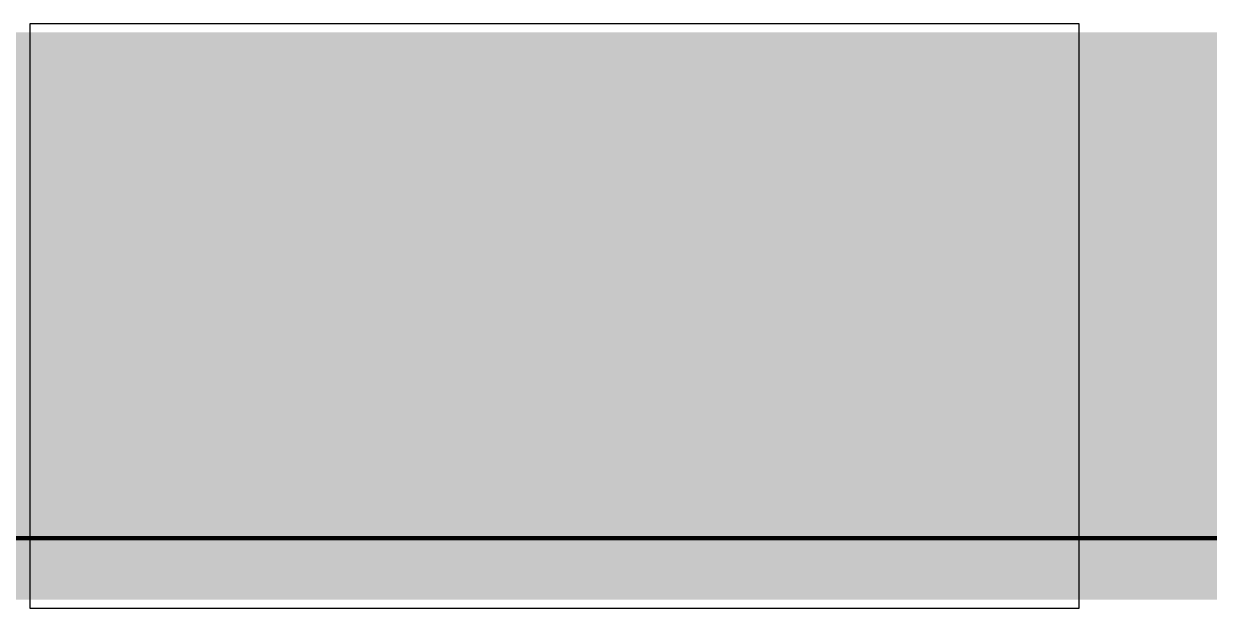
# Model space of a CAD drawing. Header units: inches. Extents: x -6 to 5433, y -4 to 5447.
# Drawn here: x 8.763 to 12.219, y 31.091 to 32.795 of the extents above; entities that cross this region are included whole.
import ezdxf

# ---------------------------------------------------------------- set-up
doc = ezdxf.new("R2010")
doc.units = ezdxf.units.IN
for name, color, linetype in [('Mechanical 4', 56, 'Continuous'), ('Top Layer', 1, 'Continuous'), ('Top Paste', 8, 'Continuous'), ('Top Solder', 216, 'Continuous')]:
    doc.layers.add(name, color=color, linetype=linetype)

# ---------------------------------------------------------------- blocks, each defined once
blk = doc.blocks.new('QTH_030_01_L_D_A_K_TR_154')
at = {"layer": 'Top Layer'}
for points in [[(3.0975, -2.361), (3.4025, -2.361), (3.4025, -3.811), (3.0975, -3.811)], [(3.5975, -2.361), (3.9025, -2.361), (3.9025, -3.811), (3.5975, -3.811)], [(4.0975, -2.361), (4.4025, -2.361), (4.4025, -3.811), (4.0975, -3.811)], [(4.5975, -2.361), (4.9025, -2.361), (4.9025, -3.811), (4.5975, -3.811)], [(5.0975, -2.361), (5.4025, -2.361), (5.4025, -3.811), (5.0975, -3.811)], [(5.5975, -2.361), (5.9025, -2.361), (5.9025, -3.811), (5.5975, -3.811)], [(6.0975, -2.361), (6.4025, -2.361), (6.4025, -3.811), (6.0975, -3.811)]]:
    blk.add_hatch(color=1, dxfattribs=at).paths.add_polyline_path(points)
at = {"layer": 'Top Paste'}
for points in [[(3.0975, -2.361), (3.4025, -2.361), (3.4025, -3.811), (3.0975, -3.811)], [(3.5975, -2.361), (3.9025, -2.361), (3.9025, -3.811), (3.5975, -3.811)], [(4.0975, -2.361), (4.4025, -2.361), (4.4025, -3.811), (4.0975, -3.811)], [(4.5975, -2.361), (4.9025, -2.361), (4.9025, -3.811), (4.5975, -3.811)], [(5.0975, -2.361), (5.4025, -2.361), (5.4025, -3.811), (5.0975, -3.811)], [(5.5975, -2.361), (5.9025, -2.361), (5.9025, -3.811), (5.5975, -3.811)], [(6.0975, -2.361), (6.4025, -2.361), (6.4025, -3.811), (6.0975, -3.811)]]:
    blk.add_hatch(color=8, dxfattribs=at).paths.add_polyline_path(points)
at = {"layer": 'Top Solder'}
for points in [[(2.9959, -2.2594), (3.5041, -2.2594), (3.5041, -3.9126), (2.9959, -3.9126)], [(3.4959, -2.2594), (4.0041, -2.2594), (4.0041, -3.9126), (3.4959, -3.9126)], [(3.9959, -2.2594), (4.5041, -2.2594), (4.5041, -3.9126), (3.9959, -3.9126)], [(4.4959, -2.2594), (5.0041, -2.2594), (5.0041, -3.9126), (4.4959, -3.9126)], [(4.9959, -2.2594), (5.5041, -2.2594), (5.5041, -3.9126), (4.9959, -3.9126)], [(5.4959, -2.2594), (6.0041, -2.2594), (6.0041, -3.9126), (5.4959, -3.9126)], [(5.9959, -2.2594), (6.5041, -2.2594), (6.5041, -3.9126), (5.9959, -3.9126)], [(6.4959, -2.2594), (7.0041, -2.2594), (7.0041, -3.9126), (6.4959, -3.9126)]]:
    blk.add_hatch(color=216, dxfattribs=at).paths.add_polyline_path(points)

msp = doc.modelspace()

# ---------------------------------------------------------------- linework, layer by layer
at = {"layer": 'Mechanical 4'}
msp.add_lwpolyline([(4.3524, 31.2949, 0.0127, 0.0127, 0), (26.1425, 31.2949, 0.0127, 0.0127, 0)], format="xyseb", dxfattribs=at)
at = {"layer": 'Top Layer'}
for p, q in [((11.8401, 32.7947), (8.7811, 32.7947)), ((8.7811, 32.7947), (8.7811, 31.0907)), ((11.8401, 31.0907), (11.8401, 32.7947)), ((8.7811, 31.0907), (11.8401, 31.0907))]:
    msp.add_line(p, q, dxfattribs=at)

# ---------------------------------------------------------------- block references
at = {"rotation": 180}
msp.add_blockref('QTH_030_01_L_D_A_K_TR_154', (15.3106, 28.8567), dxfattribs=at)

doc.saveas('drawing.dxf')
